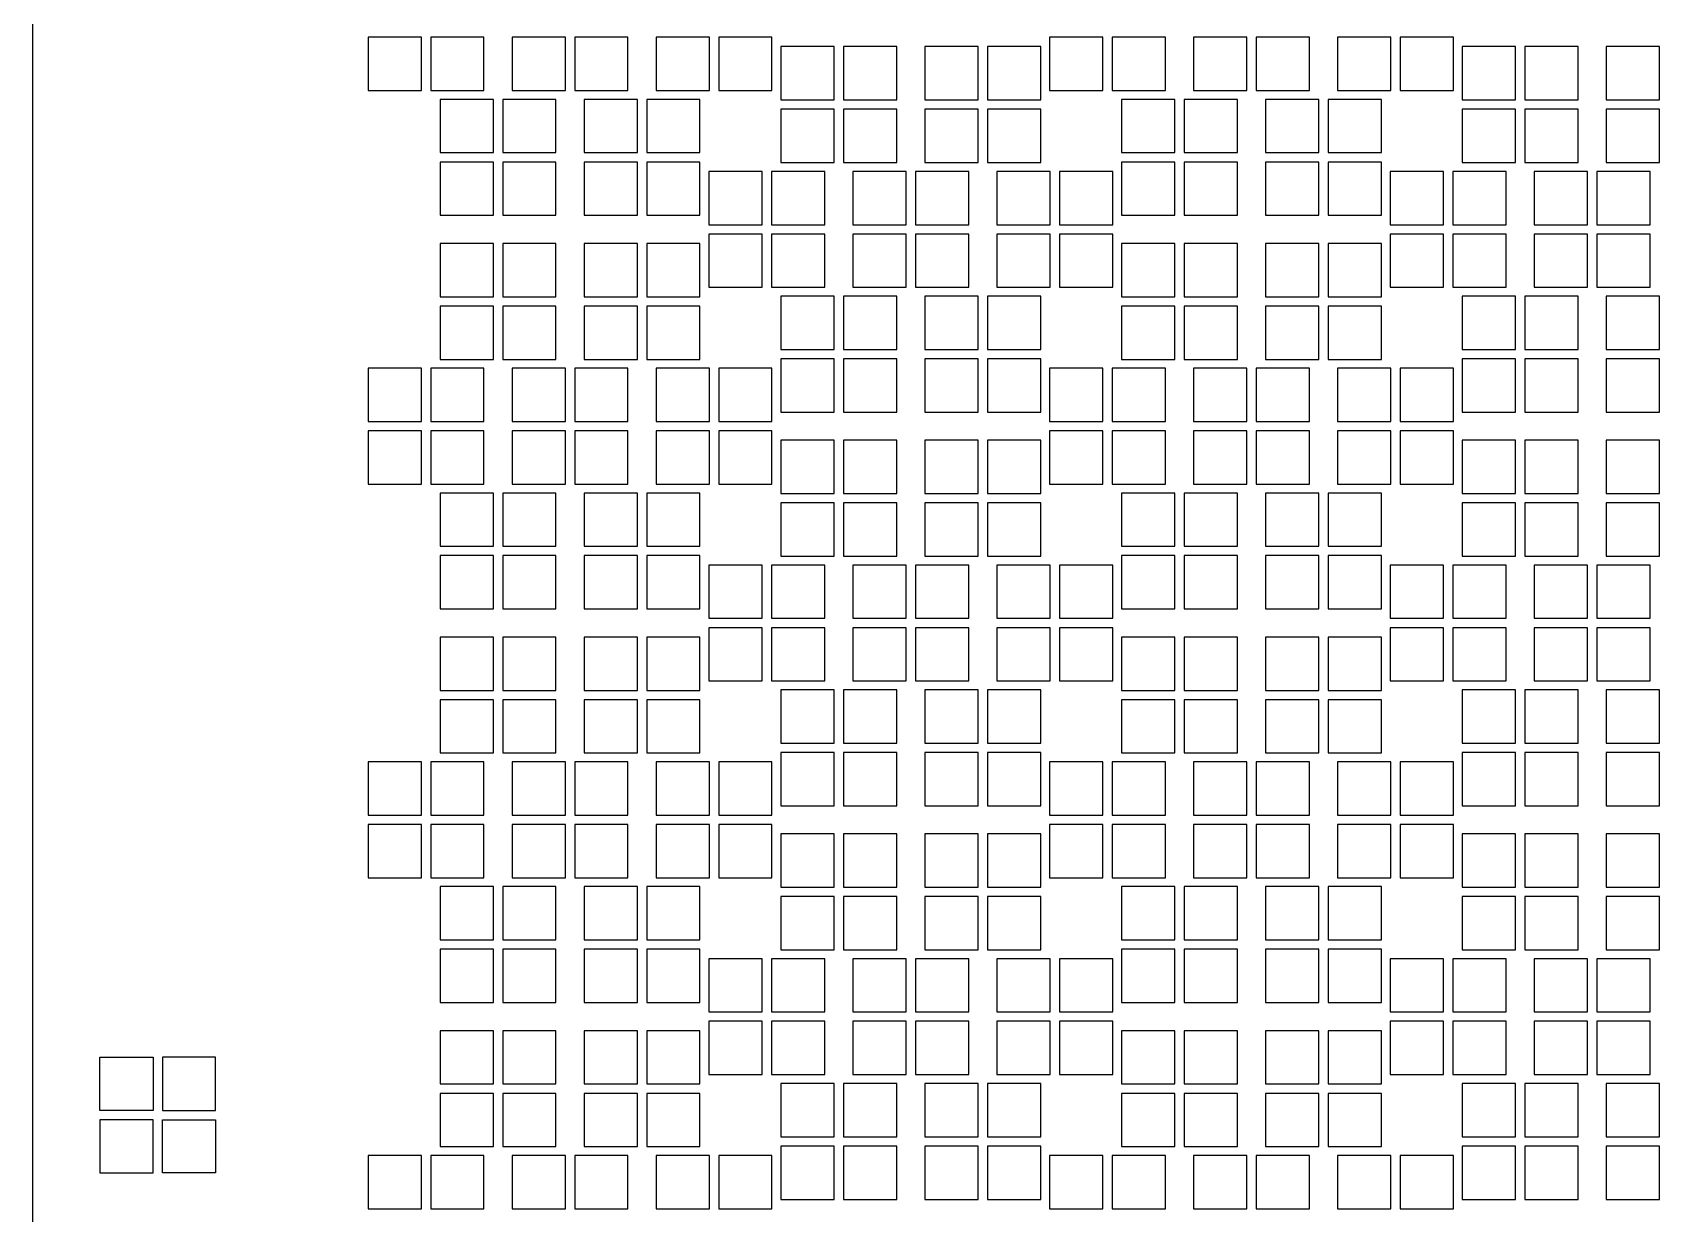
# Model space of a CAD drawing. Header units: millimetres. Extents: x -49 to 54, y -38 to 38.
# Drawn here: x -49.4 to -23.41, y -1.57 to 17.28 of the extents above; entities that cross this region are included whole.
import ezdxf

# ---------------------------------------------------------------- set-up
doc = ezdxf.new("R2010")
doc.units = ezdxf.units.MM

# ---------------------------------------------------------------- blocks, each defined once
blk = doc.blocks.new('AlignmentMark_BackLayer')
for points in [[(-48.325, 0.925), (-47.475, 0.925), (-47.475, 0.075), (-48.325, 0.075), (-48.325, 0.925)], [(-47.325, 0.075), (-46.475, 0.075), (-46.475, 0.925), (-47.325, 0.925), (-47.325, 0.075)], [(-48.325, -0.925), (-47.475, -0.925), (-47.475, -0.075), (-48.325, -0.075), (-48.325, -0.925)], [(-47.325, -0.075), (-46.475, -0.075), (-46.475, -0.925), (-47.325, -0.925), (-47.325, -0.075)]]:
    blk.add_lwpolyline(points, close=True)

msp = doc.modelspace()

# ---------------------------------------------------------------- linework, layer by layer
msp.add_lwpolyline([(-49.4, 36.45), (-49.4, -36.45)])
for points in [[(-44.0389, 16.3552), (-43.1889, 16.3552), (-43.1889, 17.2052), (-44.0389, 17.2052), (-44.0389, 16.3552)], [(-43.0389, 16.3552), (-42.1889, 16.3552), (-42.1889, 17.2052), (-43.0389, 17.2052), (-43.0389, 16.3552)], [(-41.7389, 16.3552), (-40.8889, 16.3552), (-40.8889, 17.2052), (-41.7389, 17.2052), (-41.7389, 16.3552)], [(-40.7389, 16.3552), (-39.8889, 16.3552), (-39.8889, 17.2052), (-40.7389, 17.2052), (-40.7389, 16.3552)], [(-39.4389, 16.3552), (-38.5889, 16.3552), (-38.5889, 17.2052), (-39.4389, 17.2052), (-39.4389, 16.3552)], [(-38.4389, 16.3552), (-37.5889, 16.3552), (-37.5889, 17.2052), (-38.4389, 17.2052), (-38.4389, 16.3552)], [(-33.1552, 16.3552), (-32.3052, 16.3552), (-32.3052, 17.2052), (-33.1552, 17.2052), (-33.1552, 16.3552)], [(-32.1552, 16.3552), (-31.3052, 16.3552), (-31.3052, 17.2052), (-32.1552, 17.2052), (-32.1552, 16.3552)], [(-30.8552, 16.3552), (-30.0052, 16.3552), (-30.0052, 17.2052), (-30.8552, 17.2052), (-30.8552, 16.3552)], [(-29.8552, 16.3552), (-29.0052, 16.3552), (-29.0052, 17.2052), (-29.8552, 17.2052), (-29.8552, 16.3552)], [(-28.5552, 16.3552), (-27.7052, 16.3552), (-27.7052, 17.2052), (-28.5552, 17.2052), (-28.5552, 16.3552)], [(-27.5552, 16.3552), (-26.7052, 16.3552), (-26.7052, 17.2052), (-27.5552, 17.2052), (-27.5552, 16.3552)], [(-37.4471, 16.2052), (-36.5971, 16.2052), (-36.5971, 17.0552), (-37.4471, 17.0552), (-37.4471, 16.2052)], [(-36.4471, 16.2052), (-35.5971, 16.2052), (-35.5971, 17.0552), (-36.4471, 17.0552), (-36.4471, 16.2052)], [(-35.1471, 16.2052), (-34.2971, 16.2052), (-34.2971, 17.0552), (-35.1471, 17.0552), (-35.1471, 16.2052)], [(-34.1471, 16.2052), (-33.2971, 16.2052), (-33.2971, 17.0552), (-34.1471, 17.0552), (-34.1471, 16.2052)], [(-26.5634, 16.2052), (-25.7134, 16.2052), (-25.7134, 17.0552), (-26.5634, 17.0552), (-26.5634, 16.2052)], [(-25.5634, 16.2052), (-24.7134, 16.2052), (-24.7134, 17.0552), (-25.5634, 17.0552), (-25.5634, 16.2052)], [(-24.2634, 16.2052), (-23.4134, 16.2052), (-23.4134, 17.0552), (-24.2634, 17.0552), (-24.2634, 16.2052)], [(-42.8889, 15.3634), (-42.0389, 15.3634), (-42.0389, 16.2134), (-42.8889, 16.2134), (-42.8889, 15.3634)], [(-41.8889, 15.3634), (-41.0389, 15.3634), (-41.0389, 16.2134), (-41.8889, 16.2134), (-41.8889, 15.3634)], [(-40.5889, 15.3634), (-39.7389, 15.3634), (-39.7389, 16.2134), (-40.5889, 16.2134), (-40.5889, 15.3634)], [(-39.5889, 15.3634), (-38.7389, 15.3634), (-38.7389, 16.2134), (-39.5889, 16.2134), (-39.5889, 15.3634)], [(-32.0052, 15.3634), (-31.1552, 15.3634), (-31.1552, 16.2134), (-32.0052, 16.2134), (-32.0052, 15.3634)], [(-31.0052, 15.3634), (-30.1552, 15.3634), (-30.1552, 16.2134), (-31.0052, 16.2134), (-31.0052, 15.3634)], [(-29.7052, 15.3634), (-28.8552, 15.3634), (-28.8552, 16.2134), (-29.7052, 16.2134), (-29.7052, 15.3634)], [(-28.7052, 15.3634), (-27.8552, 15.3634), (-27.8552, 16.2134), (-28.7052, 16.2134), (-28.7052, 15.3634)], [(-37.4471, 15.2052), (-36.5971, 15.2052), (-36.5971, 16.0552), (-37.4471, 16.0552), (-37.4471, 15.2052)], [(-36.4471, 15.2052), (-35.5971, 15.2052), (-35.5971, 16.0552), (-36.4471, 16.0552), (-36.4471, 15.2052)], [(-35.1471, 15.2052), (-34.2971, 15.2052), (-34.2971, 16.0552), (-35.1471, 16.0552), (-35.1471, 15.2052)], [(-34.1471, 15.2052), (-33.2971, 15.2052), (-33.2971, 16.0552), (-34.1471, 16.0552), (-34.1471, 15.2052)], [(-26.5634, 15.2052), (-25.7134, 15.2052), (-25.7134, 16.0552), (-26.5634, 16.0552), (-26.5634, 15.2052)], [(-25.5634, 15.2052), (-24.7134, 15.2052), (-24.7134, 16.0552), (-25.5634, 16.0552), (-25.5634, 15.2052)], [(-24.2634, 15.2052), (-23.4134, 15.2052), (-23.4134, 16.0552), (-24.2634, 16.0552), (-24.2634, 15.2052)], [(-42.8889, 14.3634), (-42.0389, 14.3634), (-42.0389, 15.2134), (-42.8889, 15.2134), (-42.8889, 14.3634)], [(-41.8889, 14.3634), (-41.0389, 14.3634), (-41.0389, 15.2134), (-41.8889, 15.2134), (-41.8889, 14.3634)], [(-40.5889, 14.3634), (-39.7389, 14.3634), (-39.7389, 15.2134), (-40.5889, 15.2134), (-40.5889, 14.3634)], [(-39.5889, 14.3634), (-38.7389, 14.3634), (-38.7389, 15.2134), (-39.5889, 15.2134), (-39.5889, 14.3634)], [(-32.0052, 14.3634), (-31.1552, 14.3634), (-31.1552, 15.2134), (-32.0052, 15.2134), (-32.0052, 14.3634)], [(-31.0052, 14.3634), (-30.1552, 14.3634), (-30.1552, 15.2134), (-31.0052, 15.2134), (-31.0052, 14.3634)], [(-29.7052, 14.3634), (-28.8552, 14.3634), (-28.8552, 15.2134), (-29.7052, 15.2134), (-29.7052, 14.3634)], [(-28.7052, 14.3634), (-27.8552, 14.3634), (-27.8552, 15.2134), (-28.7052, 15.2134), (-28.7052, 14.3634)], [(-38.5971, 14.2134), (-37.7471, 14.2134), (-37.7471, 15.0634), (-38.5971, 15.0634), (-38.5971, 14.2134)], [(-37.5971, 14.2134), (-36.7471, 14.2134), (-36.7471, 15.0634), (-37.5971, 15.0634), (-37.5971, 14.2134)], [(-36.2971, 14.2134), (-35.4471, 14.2134), (-35.4471, 15.0634), (-36.2971, 15.0634), (-36.2971, 14.2134)], [(-35.2971, 14.2134), (-34.4471, 14.2134), (-34.4471, 15.0634), (-35.2971, 15.0634), (-35.2971, 14.2134)], [(-33.9971, 14.2134), (-33.1471, 14.2134), (-33.1471, 15.0634), (-33.9971, 15.0634), (-33.9971, 14.2134)], [(-32.9971, 14.2134), (-32.1471, 14.2134), (-32.1471, 15.0634), (-32.9971, 15.0634), (-32.9971, 14.2134)], [(-27.7134, 14.2134), (-26.8634, 14.2134), (-26.8634, 15.0634), (-27.7134, 15.0634), (-27.7134, 14.2134)], [(-26.7134, 14.2134), (-25.8634, 14.2134), (-25.8634, 15.0634), (-26.7134, 15.0634), (-26.7134, 14.2134)], [(-25.4134, 14.2134), (-24.5634, 14.2134), (-24.5634, 15.0634), (-25.4134, 15.0634), (-25.4134, 14.2134)], [(-24.4134, 14.2134), (-23.5634, 14.2134), (-23.5634, 15.0634), (-24.4134, 15.0634), (-24.4134, 14.2134)], [(-38.5971, 13.2134), (-37.7471, 13.2134), (-37.7471, 14.0634), (-38.5971, 14.0634), (-38.5971, 13.2134)], [(-37.5971, 13.2134), (-36.7471, 13.2134), (-36.7471, 14.0634), (-37.5971, 14.0634), (-37.5971, 13.2134)], [(-36.2971, 13.2134), (-35.4471, 13.2134), (-35.4471, 14.0634), (-36.2971, 14.0634), (-36.2971, 13.2134)], [(-35.2971, 13.2134), (-34.4471, 13.2134), (-34.4471, 14.0634), (-35.2971, 14.0634), (-35.2971, 13.2134)], [(-33.9971, 13.2134), (-33.1471, 13.2134), (-33.1471, 14.0634), (-33.9971, 14.0634), (-33.9971, 13.2134)], [(-32.9971, 13.2134), (-32.1471, 13.2134), (-32.1471, 14.0634), (-32.9971, 14.0634), (-32.9971, 13.2134)], [(-27.7134, 13.2134), (-26.8634, 13.2134), (-26.8634, 14.0634), (-27.7134, 14.0634), (-27.7134, 13.2134)], [(-26.7134, 13.2134), (-25.8634, 13.2134), (-25.8634, 14.0634), (-26.7134, 14.0634), (-26.7134, 13.2134)], [(-25.4134, 13.2134), (-24.5634, 13.2134), (-24.5634, 14.0634), (-25.4134, 14.0634), (-25.4134, 13.2134)], [(-24.4134, 13.2134), (-23.5634, 13.2134), (-23.5634, 14.0634), (-24.4134, 14.0634), (-24.4134, 13.2134)], [(-42.8889, 13.0634), (-42.0389, 13.0634), (-42.0389, 13.9134), (-42.8889, 13.9134), (-42.8889, 13.0634)], [(-41.8889, 13.0634), (-41.0389, 13.0634), (-41.0389, 13.9134), (-41.8889, 13.9134), (-41.8889, 13.0634)], [(-40.5889, 13.0634), (-39.7389, 13.0634), (-39.7389, 13.9134), (-40.5889, 13.9134), (-40.5889, 13.0634)], [(-39.5889, 13.0634), (-38.7389, 13.0634), (-38.7389, 13.9134), (-39.5889, 13.9134), (-39.5889, 13.0634)], [(-32.0052, 13.0634), (-31.1552, 13.0634), (-31.1552, 13.9134), (-32.0052, 13.9134), (-32.0052, 13.0634)], [(-31.0052, 13.0634), (-30.1552, 13.0634), (-30.1552, 13.9134), (-31.0052, 13.9134), (-31.0052, 13.0634)], [(-29.7052, 13.0634), (-28.8552, 13.0634), (-28.8552, 13.9134), (-29.7052, 13.9134), (-29.7052, 13.0634)], [(-28.7052, 13.0634), (-27.8552, 13.0634), (-27.8552, 13.9134), (-28.7052, 13.9134), (-28.7052, 13.0634)], [(-37.4471, 12.2215), (-36.5971, 12.2215), (-36.5971, 13.0715), (-37.4471, 13.0715), (-37.4471, 12.2215)], [(-36.4471, 12.2215), (-35.5971, 12.2215), (-35.5971, 13.0715), (-36.4471, 13.0715), (-36.4471, 12.2215)], [(-35.1471, 12.2215), (-34.2971, 12.2215), (-34.2971, 13.0715), (-35.1471, 13.0715), (-35.1471, 12.2215)], [(-34.1471, 12.2215), (-33.2971, 12.2215), (-33.2971, 13.0715), (-34.1471, 13.0715), (-34.1471, 12.2215)], [(-26.5634, 12.2215), (-25.7134, 12.2215), (-25.7134, 13.0715), (-26.5634, 13.0715), (-26.5634, 12.2215)], [(-25.5634, 12.2215), (-24.7134, 12.2215), (-24.7134, 13.0715), (-25.5634, 13.0715), (-25.5634, 12.2215)], [(-24.2634, 12.2215), (-23.4134, 12.2215), (-23.4134, 13.0715), (-24.2634, 13.0715), (-24.2634, 12.2215)], [(-42.8889, 12.0634), (-42.0389, 12.0634), (-42.0389, 12.9134), (-42.8889, 12.9134), (-42.8889, 12.0634)], [(-41.8889, 12.0634), (-41.0389, 12.0634), (-41.0389, 12.9134), (-41.8889, 12.9134), (-41.8889, 12.0634)], [(-40.5889, 12.0634), (-39.7389, 12.0634), (-39.7389, 12.9134), (-40.5889, 12.9134), (-40.5889, 12.0634)], [(-39.5889, 12.0634), (-38.7389, 12.0634), (-38.7389, 12.9134), (-39.5889, 12.9134), (-39.5889, 12.0634)], [(-32.0052, 12.0634), (-31.1552, 12.0634), (-31.1552, 12.9134), (-32.0052, 12.9134), (-32.0052, 12.0634)], [(-31.0052, 12.0634), (-30.1552, 12.0634), (-30.1552, 12.9134), (-31.0052, 12.9134), (-31.0052, 12.0634)], [(-29.7052, 12.0634), (-28.8552, 12.0634), (-28.8552, 12.9134), (-29.7052, 12.9134), (-29.7052, 12.0634)], [(-28.7052, 12.0634), (-27.8552, 12.0634), (-27.8552, 12.9134), (-28.7052, 12.9134), (-28.7052, 12.0634)], [(-37.4471, 11.2215), (-36.5971, 11.2215), (-36.5971, 12.0715), (-37.4471, 12.0715), (-37.4471, 11.2215)], [(-36.4471, 11.2215), (-35.5971, 11.2215), (-35.5971, 12.0715), (-36.4471, 12.0715), (-36.4471, 11.2215)], [(-35.1471, 11.2215), (-34.2971, 11.2215), (-34.2971, 12.0715), (-35.1471, 12.0715), (-35.1471, 11.2215)], [(-34.1471, 11.2215), (-33.2971, 11.2215), (-33.2971, 12.0715), (-34.1471, 12.0715), (-34.1471, 11.2215)], [(-26.5634, 11.2215), (-25.7134, 11.2215), (-25.7134, 12.0715), (-26.5634, 12.0715), (-26.5634, 11.2215)], [(-25.5634, 11.2215), (-24.7134, 11.2215), (-24.7134, 12.0715), (-25.5634, 12.0715), (-25.5634, 11.2215)], [(-24.2634, 11.2215), (-23.4134, 11.2215), (-23.4134, 12.0715), (-24.2634, 12.0715), (-24.2634, 11.2215)], [(-44.0389, 11.0715), (-43.1889, 11.0715), (-43.1889, 11.9215), (-44.0389, 11.9215), (-44.0389, 11.0715)], [(-43.0389, 11.0715), (-42.1889, 11.0715), (-42.1889, 11.9215), (-43.0389, 11.9215), (-43.0389, 11.0715)], [(-41.7389, 11.0715), (-40.8889, 11.0715), (-40.8889, 11.9215), (-41.7389, 11.9215), (-41.7389, 11.0715)], [(-40.7389, 11.0715), (-39.8889, 11.0715), (-39.8889, 11.9215), (-40.7389, 11.9215), (-40.7389, 11.0715)], [(-39.4389, 11.0715), (-38.5889, 11.0715), (-38.5889, 11.9215), (-39.4389, 11.9215), (-39.4389, 11.0715)], [(-38.4389, 11.0715), (-37.5889, 11.0715), (-37.5889, 11.9215), (-38.4389, 11.9215), (-38.4389, 11.0715)], [(-33.1552, 11.0715), (-32.3052, 11.0715), (-32.3052, 11.9215), (-33.1552, 11.9215), (-33.1552, 11.0715)], [(-32.1552, 11.0715), (-31.3052, 11.0715), (-31.3052, 11.9215), (-32.1552, 11.9215), (-32.1552, 11.0715)], [(-30.8552, 11.0715), (-30.0052, 11.0715), (-30.0052, 11.9215), (-30.8552, 11.9215), (-30.8552, 11.0715)], [(-29.8552, 11.0715), (-29.0052, 11.0715), (-29.0052, 11.9215), (-29.8552, 11.9215), (-29.8552, 11.0715)], [(-28.5552, 11.0715), (-27.7052, 11.0715), (-27.7052, 11.9215), (-28.5552, 11.9215), (-28.5552, 11.0715)], [(-27.5552, 11.0715), (-26.7052, 11.0715), (-26.7052, 11.9215), (-27.5552, 11.9215), (-27.5552, 11.0715)], [(-44.0389, 10.0715), (-43.1889, 10.0715), (-43.1889, 10.9215), (-44.0389, 10.9215), (-44.0389, 10.0715)], [(-43.0389, 10.0715), (-42.1889, 10.0715), (-42.1889, 10.9215), (-43.0389, 10.9215), (-43.0389, 10.0715)], [(-41.7389, 10.0715), (-40.8889, 10.0715), (-40.8889, 10.9215), (-41.7389, 10.9215), (-41.7389, 10.0715)], [(-40.7389, 10.0715), (-39.8889, 10.0715), (-39.8889, 10.9215), (-40.7389, 10.9215), (-40.7389, 10.0715)], [(-39.4389, 10.0715), (-38.5889, 10.0715), (-38.5889, 10.9215), (-39.4389, 10.9215), (-39.4389, 10.0715)], [(-38.4389, 10.0715), (-37.5889, 10.0715), (-37.5889, 10.9215), (-38.4389, 10.9215), (-38.4389, 10.0715)], [(-33.1552, 10.0715), (-32.3052, 10.0715), (-32.3052, 10.9215), (-33.1552, 10.9215), (-33.1552, 10.0715)], [(-32.1552, 10.0715), (-31.3052, 10.0715), (-31.3052, 10.9215), (-32.1552, 10.9215), (-32.1552, 10.0715)], [(-30.8552, 10.0715), (-30.0052, 10.0715), (-30.0052, 10.9215), (-30.8552, 10.9215), (-30.8552, 10.0715)], [(-29.8552, 10.0715), (-29.0052, 10.0715), (-29.0052, 10.9215), (-29.8552, 10.9215), (-29.8552, 10.0715)], [(-28.5552, 10.0715), (-27.7052, 10.0715), (-27.7052, 10.9215), (-28.5552, 10.9215), (-28.5552, 10.0715)], [(-27.5552, 10.0715), (-26.7052, 10.0715), (-26.7052, 10.9215), (-27.5552, 10.9215), (-27.5552, 10.0715)], [(-37.4471, 9.9215), (-36.5971, 9.9215), (-36.5971, 10.7715), (-37.4471, 10.7715), (-37.4471, 9.9215)], [(-36.4471, 9.9215), (-35.5971, 9.9215), (-35.5971, 10.7715), (-36.4471, 10.7715), (-36.4471, 9.9215)], [(-35.1471, 9.9215), (-34.2971, 9.9215), (-34.2971, 10.7715), (-35.1471, 10.7715), (-35.1471, 9.9215)], [(-34.1471, 9.9215), (-33.2971, 9.9215), (-33.2971, 10.7715), (-34.1471, 10.7715), (-34.1471, 9.9215)], [(-26.5634, 9.9215), (-25.7134, 9.9215), (-25.7134, 10.7715), (-26.5634, 10.7715), (-26.5634, 9.9215)], [(-25.5634, 9.9215), (-24.7134, 9.9215), (-24.7134, 10.7715), (-25.5634, 10.7715), (-25.5634, 9.9215)], [(-24.2634, 9.9215), (-23.4134, 9.9215), (-23.4134, 10.7715), (-24.2634, 10.7715), (-24.2634, 9.9215)], [(-42.8889, 9.0796), (-42.0389, 9.0796), (-42.0389, 9.9296), (-42.8889, 9.9296), (-42.8889, 9.0796)], [(-41.8889, 9.0796), (-41.0389, 9.0796), (-41.0389, 9.9296), (-41.8889, 9.9296), (-41.8889, 9.0796)], [(-40.5889, 9.0796), (-39.7389, 9.0796), (-39.7389, 9.9296), (-40.5889, 9.9296), (-40.5889, 9.0796)], [(-39.5889, 9.0796), (-38.7389, 9.0796), (-38.7389, 9.9296), (-39.5889, 9.9296), (-39.5889, 9.0796)], [(-32.0052, 9.0796), (-31.1552, 9.0796), (-31.1552, 9.9296), (-32.0052, 9.9296), (-32.0052, 9.0796)], [(-31.0052, 9.0796), (-30.1552, 9.0796), (-30.1552, 9.9296), (-31.0052, 9.9296), (-31.0052, 9.0796)], [(-29.7052, 9.0796), (-28.8552, 9.0796), (-28.8552, 9.9296), (-29.7052, 9.9296), (-29.7052, 9.0796)], [(-28.7052, 9.0796), (-27.8552, 9.0796), (-27.8552, 9.9296), (-28.7052, 9.9296), (-28.7052, 9.0796)], [(-37.4471, 8.9215), (-36.5971, 8.9215), (-36.5971, 9.7715), (-37.4471, 9.7715), (-37.4471, 8.9215)], [(-36.4471, 8.9215), (-35.5971, 8.9215), (-35.5971, 9.7715), (-36.4471, 9.7715), (-36.4471, 8.9215)], [(-35.1471, 8.9215), (-34.2971, 8.9215), (-34.2971, 9.7715), (-35.1471, 9.7715), (-35.1471, 8.9215)], [(-34.1471, 8.9215), (-33.2971, 8.9215), (-33.2971, 9.7715), (-34.1471, 9.7715), (-34.1471, 8.9215)], [(-26.5634, 8.9215), (-25.7134, 8.9215), (-25.7134, 9.7715), (-26.5634, 9.7715), (-26.5634, 8.9215)], [(-25.5634, 8.9215), (-24.7134, 8.9215), (-24.7134, 9.7715), (-25.5634, 9.7715), (-25.5634, 8.9215)], [(-24.2634, 8.9215), (-23.4134, 8.9215), (-23.4134, 9.7715), (-24.2634, 9.7715), (-24.2634, 8.9215)], [(-42.8889, 8.0796), (-42.0389, 8.0796), (-42.0389, 8.9296), (-42.8889, 8.9296), (-42.8889, 8.0796)], [(-41.8889, 8.0796), (-41.0389, 8.0796), (-41.0389, 8.9296), (-41.8889, 8.9296), (-41.8889, 8.0796)], [(-40.5889, 8.0796), (-39.7389, 8.0796), (-39.7389, 8.9296), (-40.5889, 8.9296), (-40.5889, 8.0796)], [(-39.5889, 8.0796), (-38.7389, 8.0796), (-38.7389, 8.9296), (-39.5889, 8.9296), (-39.5889, 8.0796)], [(-32.0052, 8.0796), (-31.1552, 8.0796), (-31.1552, 8.9296), (-32.0052, 8.9296), (-32.0052, 8.0796)], [(-31.0052, 8.0796), (-30.1552, 8.0796), (-30.1552, 8.9296), (-31.0052, 8.9296), (-31.0052, 8.0796)], [(-29.7052, 8.0796), (-28.8552, 8.0796), (-28.8552, 8.9296), (-29.7052, 8.9296), (-29.7052, 8.0796)], [(-28.7052, 8.0796), (-27.8552, 8.0796), (-27.8552, 8.9296), (-28.7052, 8.9296), (-28.7052, 8.0796)], [(-38.5971, 7.9296), (-37.7471, 7.9296), (-37.7471, 8.7796), (-38.5971, 8.7796), (-38.5971, 7.9296)], [(-37.5971, 7.9296), (-36.7471, 7.9296), (-36.7471, 8.7796), (-37.5971, 8.7796), (-37.5971, 7.9296)], [(-36.2971, 7.9296), (-35.4471, 7.9296), (-35.4471, 8.7796), (-36.2971, 8.7796), (-36.2971, 7.9296)], [(-35.2971, 7.9296), (-34.4471, 7.9296), (-34.4471, 8.7796), (-35.2971, 8.7796), (-35.2971, 7.9296)], [(-33.9971, 7.9296), (-33.1471, 7.9296), (-33.1471, 8.7796), (-33.9971, 8.7796), (-33.9971, 7.9296)], [(-32.9971, 7.9296), (-32.1471, 7.9296), (-32.1471, 8.7796), (-32.9971, 8.7796), (-32.9971, 7.9296)], [(-27.7134, 7.9296), (-26.8634, 7.9296), (-26.8634, 8.7796), (-27.7134, 8.7796), (-27.7134, 7.9296)], [(-26.7134, 7.9296), (-25.8634, 7.9296), (-25.8634, 8.7796), (-26.7134, 8.7796), (-26.7134, 7.9296)], [(-25.4134, 7.9296), (-24.5634, 7.9296), (-24.5634, 8.7796), (-25.4134, 8.7796), (-25.4134, 7.9296)], [(-24.4134, 7.9296), (-23.5634, 7.9296), (-23.5634, 8.7796), (-24.4134, 8.7796), (-24.4134, 7.9296)], [(-42.8889, 6.7796), (-42.0389, 6.7796), (-42.0389, 7.6296), (-42.8889, 7.6296), (-42.8889, 6.7796)], [(-41.8889, 6.7796), (-41.0389, 6.7796), (-41.0389, 7.6296), (-41.8889, 7.6296), (-41.8889, 6.7796)], [(-40.5889, 6.7796), (-39.7389, 6.7796), (-39.7389, 7.6296), (-40.5889, 7.6296), (-40.5889, 6.7796)], [(-39.5889, 6.7796), (-38.7389, 6.7796), (-38.7389, 7.6296), (-39.5889, 7.6296), (-39.5889, 6.7796)], [(-38.5971, 6.9296), (-37.7471, 6.9296), (-37.7471, 7.7796), (-38.5971, 7.7796), (-38.5971, 6.9296)], [(-37.5971, 6.9296), (-36.7471, 6.9296), (-36.7471, 7.7796), (-37.5971, 7.7796), (-37.5971, 6.9296)], [(-36.2971, 6.9296), (-35.4471, 6.9296), (-35.4471, 7.7796), (-36.2971, 7.7796), (-36.2971, 6.9296)], [(-35.2971, 6.9296), (-34.4471, 6.9296), (-34.4471, 7.7796), (-35.2971, 7.7796), (-35.2971, 6.9296)], [(-33.9971, 6.9296), (-33.1471, 6.9296), (-33.1471, 7.7796), (-33.9971, 7.7796), (-33.9971, 6.9296)], [(-32.9971, 6.9296), (-32.1471, 6.9296), (-32.1471, 7.7796), (-32.9971, 7.7796), (-32.9971, 6.9296)], [(-32.0052, 6.7796), (-31.1552, 6.7796), (-31.1552, 7.6296), (-32.0052, 7.6296), (-32.0052, 6.7796)], [(-31.0052, 6.7796), (-30.1552, 6.7796), (-30.1552, 7.6296), (-31.0052, 7.6296), (-31.0052, 6.7796)], [(-29.7052, 6.7796), (-28.8552, 6.7796), (-28.8552, 7.6296), (-29.7052, 7.6296), (-29.7052, 6.7796)], [(-28.7052, 6.7796), (-27.8552, 6.7796), (-27.8552, 7.6296), (-28.7052, 7.6296), (-28.7052, 6.7796)], [(-27.7134, 6.9296), (-26.8634, 6.9296), (-26.8634, 7.7796), (-27.7134, 7.7796), (-27.7134, 6.9296)], [(-26.7134, 6.9296), (-25.8634, 6.9296), (-25.8634, 7.7796), (-26.7134, 7.7796), (-26.7134, 6.9296)], [(-25.4134, 6.9296), (-24.5634, 6.9296), (-24.5634, 7.7796), (-25.4134, 7.7796), (-25.4134, 6.9296)], [(-24.4134, 6.9296), (-23.5634, 6.9296), (-23.5634, 7.7796), (-24.4134, 7.7796), (-24.4134, 6.9296)], [(-37.4471, 5.9378), (-36.5971, 5.9378), (-36.5971, 6.7878), (-37.4471, 6.7878), (-37.4471, 5.9378)], [(-36.4471, 5.9378), (-35.5971, 5.9378), (-35.5971, 6.7878), (-36.4471, 6.7878), (-36.4471, 5.9378)], [(-35.1471, 5.9378), (-34.2971, 5.9378), (-34.2971, 6.7878), (-35.1471, 6.7878), (-35.1471, 5.9378)], [(-34.1471, 5.9378), (-33.2971, 5.9378), (-33.2971, 6.7878), (-34.1471, 6.7878), (-34.1471, 5.9378)], [(-26.5634, 5.9378), (-25.7134, 5.9378), (-25.7134, 6.7878), (-26.5634, 6.7878), (-26.5634, 5.9378)], [(-25.5634, 5.9378), (-24.7134, 5.9378), (-24.7134, 6.7878), (-25.5634, 6.7878), (-25.5634, 5.9378)], [(-24.2634, 5.9378), (-23.4134, 5.9378), (-23.4134, 6.7878), (-24.2634, 6.7878), (-24.2634, 5.9378)], [(-42.8889, 5.7796), (-42.0389, 5.7796), (-42.0389, 6.6296), (-42.8889, 6.6296), (-42.8889, 5.7796)], [(-41.8889, 5.7796), (-41.0389, 5.7796), (-41.0389, 6.6296), (-41.8889, 6.6296), (-41.8889, 5.7796)], [(-40.5889, 5.7796), (-39.7389, 5.7796), (-39.7389, 6.6296), (-40.5889, 6.6296), (-40.5889, 5.7796)], [(-39.5889, 5.7796), (-38.7389, 5.7796), (-38.7389, 6.6296), (-39.5889, 6.6296), (-39.5889, 5.7796)], [(-32.0052, 5.7796), (-31.1552, 5.7796), (-31.1552, 6.6296), (-32.0052, 6.6296), (-32.0052, 5.7796)], [(-31.0052, 5.7796), (-30.1552, 5.7796), (-30.1552, 6.6296), (-31.0052, 6.6296), (-31.0052, 5.7796)], [(-29.7052, 5.7796), (-28.8552, 5.7796), (-28.8552, 6.6296), (-29.7052, 6.6296), (-29.7052, 5.7796)], [(-28.7052, 5.7796), (-27.8552, 5.7796), (-27.8552, 6.6296), (-28.7052, 6.6296), (-28.7052, 5.7796)], [(-37.4471, 4.9378), (-36.5971, 4.9378), (-36.5971, 5.7878), (-37.4471, 5.7878), (-37.4471, 4.9378)], [(-36.4471, 4.9378), (-35.5971, 4.9378), (-35.5971, 5.7878), (-36.4471, 5.7878), (-36.4471, 4.9378)], [(-35.1471, 4.9378), (-34.2971, 4.9378), (-34.2971, 5.7878), (-35.1471, 5.7878), (-35.1471, 4.9378)], [(-34.1471, 4.9378), (-33.2971, 4.9378), (-33.2971, 5.7878), (-34.1471, 5.7878), (-34.1471, 4.9378)], [(-26.5634, 4.9378), (-25.7134, 4.9378), (-25.7134, 5.7878), (-26.5634, 5.7878), (-26.5634, 4.9378)], [(-25.5634, 4.9378), (-24.7134, 4.9378), (-24.7134, 5.7878), (-25.5634, 5.7878), (-25.5634, 4.9378)], [(-24.2634, 4.9378), (-23.4134, 4.9378), (-23.4134, 5.7878), (-24.2634, 5.7878), (-24.2634, 4.9378)], [(-44.0389, 4.7878), (-43.1889, 4.7878), (-43.1889, 5.6378), (-44.0389, 5.6378), (-44.0389, 4.7878)], [(-43.0389, 4.7878), (-42.1889, 4.7878), (-42.1889, 5.6378), (-43.0389, 5.6378), (-43.0389, 4.7878)], [(-41.7389, 4.7878), (-40.8889, 4.7878), (-40.8889, 5.6378), (-41.7389, 5.6378), (-41.7389, 4.7878)], [(-40.7389, 4.7878), (-39.8889, 4.7878), (-39.8889, 5.6378), (-40.7389, 5.6378), (-40.7389, 4.7878)], [(-39.4389, 4.7878), (-38.5889, 4.7878), (-38.5889, 5.6378), (-39.4389, 5.6378), (-39.4389, 4.7878)], [(-38.4389, 4.7878), (-37.5889, 4.7878), (-37.5889, 5.6378), (-38.4389, 5.6378), (-38.4389, 4.7878)], [(-33.1552, 4.7878), (-32.3052, 4.7878), (-32.3052, 5.6378), (-33.1552, 5.6378), (-33.1552, 4.7878)], [(-32.1552, 4.7878), (-31.3052, 4.7878), (-31.3052, 5.6378), (-32.1552, 5.6378), (-32.1552, 4.7878)], [(-30.8552, 4.7878), (-30.0052, 4.7878), (-30.0052, 5.6378), (-30.8552, 5.6378), (-30.8552, 4.7878)], [(-29.8552, 4.7878), (-29.0052, 4.7878), (-29.0052, 5.6378), (-29.8552, 5.6378), (-29.8552, 4.7878)], [(-28.5552, 4.7878), (-27.7052, 4.7878), (-27.7052, 5.6378), (-28.5552, 5.6378), (-28.5552, 4.7878)], [(-27.5552, 4.7878), (-26.7052, 4.7878), (-26.7052, 5.6378), (-27.5552, 5.6378), (-27.5552, 4.7878)], [(-44.0389, 3.7878), (-43.1889, 3.7878), (-43.1889, 4.6378), (-44.0389, 4.6378), (-44.0389, 3.7878)], [(-43.0389, 3.7878), (-42.1889, 3.7878), (-42.1889, 4.6378), (-43.0389, 4.6378), (-43.0389, 3.7878)], [(-41.7389, 3.7878), (-40.8889, 3.7878), (-40.8889, 4.6378), (-41.7389, 4.6378), (-41.7389, 3.7878)], [(-40.7389, 3.7878), (-39.8889, 3.7878), (-39.8889, 4.6378), (-40.7389, 4.6378), (-40.7389, 3.7878)], [(-39.4389, 3.7878), (-38.5889, 3.7878), (-38.5889, 4.6378), (-39.4389, 4.6378), (-39.4389, 3.7878)], [(-38.4389, 3.7878), (-37.5889, 3.7878), (-37.5889, 4.6378), (-38.4389, 4.6378), (-38.4389, 3.7878)], [(-37.4471, 3.6378), (-36.5971, 3.6378), (-36.5971, 4.4878), (-37.4471, 4.4878), (-37.4471, 3.6378)], [(-36.4471, 3.6378), (-35.5971, 3.6378), (-35.5971, 4.4878), (-36.4471, 4.4878), (-36.4471, 3.6378)], [(-35.1471, 3.6378), (-34.2971, 3.6378), (-34.2971, 4.4878), (-35.1471, 4.4878), (-35.1471, 3.6378)], [(-34.1471, 3.6378), (-33.2971, 3.6378), (-33.2971, 4.4878), (-34.1471, 4.4878), (-34.1471, 3.6378)], [(-33.1552, 3.7878), (-32.3052, 3.7878), (-32.3052, 4.6378), (-33.1552, 4.6378), (-33.1552, 3.7878)], [(-32.1552, 3.7878), (-31.3052, 3.7878), (-31.3052, 4.6378), (-32.1552, 4.6378), (-32.1552, 3.7878)], [(-30.8552, 3.7878), (-30.0052, 3.7878), (-30.0052, 4.6378), (-30.8552, 4.6378), (-30.8552, 3.7878)], [(-29.8552, 3.7878), (-29.0052, 3.7878), (-29.0052, 4.6378), (-29.8552, 4.6378), (-29.8552, 3.7878)], [(-28.5552, 3.7878), (-27.7052, 3.7878), (-27.7052, 4.6378), (-28.5552, 4.6378), (-28.5552, 3.7878)], [(-27.5552, 3.7878), (-26.7052, 3.7878), (-26.7052, 4.6378), (-27.5552, 4.6378), (-27.5552, 3.7878)], [(-26.5634, 3.6378), (-25.7134, 3.6378), (-25.7134, 4.4878), (-26.5634, 4.4878), (-26.5634, 3.6378)], [(-25.5634, 3.6378), (-24.7134, 3.6378), (-24.7134, 4.4878), (-25.5634, 4.4878), (-25.5634, 3.6378)], [(-24.2634, 3.6378), (-23.4134, 3.6378), (-23.4134, 4.4878), (-24.2634, 4.4878), (-24.2634, 3.6378)], [(-42.8889, 2.7959), (-42.0389, 2.7959), (-42.0389, 3.6459), (-42.8889, 3.6459), (-42.8889, 2.7959)], [(-41.8889, 2.7959), (-41.0389, 2.7959), (-41.0389, 3.6459), (-41.8889, 3.6459), (-41.8889, 2.7959)], [(-40.5889, 2.7959), (-39.7389, 2.7959), (-39.7389, 3.6459), (-40.5889, 3.6459), (-40.5889, 2.7959)], [(-39.5889, 2.7959), (-38.7389, 2.7959), (-38.7389, 3.6459), (-39.5889, 3.6459), (-39.5889, 2.7959)], [(-32.0052, 2.7959), (-31.1552, 2.7959), (-31.1552, 3.6459), (-32.0052, 3.6459), (-32.0052, 2.7959)], [(-31.0052, 2.7959), (-30.1552, 2.7959), (-30.1552, 3.6459), (-31.0052, 3.6459), (-31.0052, 2.7959)], [(-29.7052, 2.7959), (-28.8552, 2.7959), (-28.8552, 3.6459), (-29.7052, 3.6459), (-29.7052, 2.7959)], [(-28.7052, 2.7959), (-27.8552, 2.7959), (-27.8552, 3.6459), (-28.7052, 3.6459), (-28.7052, 2.7959)], [(-37.4471, 2.6378), (-36.5971, 2.6378), (-36.5971, 3.4878), (-37.4471, 3.4878), (-37.4471, 2.6378)], [(-36.4471, 2.6378), (-35.5971, 2.6378), (-35.5971, 3.4878), (-36.4471, 3.4878), (-36.4471, 2.6378)], [(-35.1471, 2.6378), (-34.2971, 2.6378), (-34.2971, 3.4878), (-35.1471, 3.4878), (-35.1471, 2.6378)], [(-34.1471, 2.6378), (-33.2971, 2.6378), (-33.2971, 3.4878), (-34.1471, 3.4878), (-34.1471, 2.6378)], [(-26.5634, 2.6378), (-25.7134, 2.6378), (-25.7134, 3.4878), (-26.5634, 3.4878), (-26.5634, 2.6378)], [(-25.5634, 2.6378), (-24.7134, 2.6378), (-24.7134, 3.4878), (-25.5634, 3.4878), (-25.5634, 2.6378)], [(-24.2634, 2.6378), (-23.4134, 2.6378), (-23.4134, 3.4878), (-24.2634, 3.4878), (-24.2634, 2.6378)], [(-42.8889, 1.7959), (-42.0389, 1.7959), (-42.0389, 2.6459), (-42.8889, 2.6459), (-42.8889, 1.7959)], [(-41.8889, 1.7959), (-41.0389, 1.7959), (-41.0389, 2.6459), (-41.8889, 2.6459), (-41.8889, 1.7959)], [(-40.5889, 1.7959), (-39.7389, 1.7959), (-39.7389, 2.6459), (-40.5889, 2.6459), (-40.5889, 1.7959)], [(-39.5889, 1.7959), (-38.7389, 1.7959), (-38.7389, 2.6459), (-39.5889, 2.6459), (-39.5889, 1.7959)], [(-32.0052, 1.7959), (-31.1552, 1.7959), (-31.1552, 2.6459), (-32.0052, 2.6459), (-32.0052, 1.7959)], [(-31.0052, 1.7959), (-30.1552, 1.7959), (-30.1552, 2.6459), (-31.0052, 2.6459), (-31.0052, 1.7959)], [(-29.7052, 1.7959), (-28.8552, 1.7959), (-28.8552, 2.6459), (-29.7052, 2.6459), (-29.7052, 1.7959)], [(-28.7052, 1.7959), (-27.8552, 1.7959), (-27.8552, 2.6459), (-28.7052, 2.6459), (-28.7052, 1.7959)], [(-38.5971, 1.6459), (-37.7471, 1.6459), (-37.7471, 2.4959), (-38.5971, 2.4959), (-38.5971, 1.6459)], [(-37.5971, 1.6459), (-36.7471, 1.6459), (-36.7471, 2.4959), (-37.5971, 2.4959), (-37.5971, 1.6459)], [(-36.2971, 1.6459), (-35.4471, 1.6459), (-35.4471, 2.4959), (-36.2971, 2.4959), (-36.2971, 1.6459)], [(-35.2971, 1.6459), (-34.4471, 1.6459), (-34.4471, 2.4959), (-35.2971, 2.4959), (-35.2971, 1.6459)], [(-33.9971, 1.6459), (-33.1471, 1.6459), (-33.1471, 2.4959), (-33.9971, 2.4959), (-33.9971, 1.6459)], [(-32.9971, 1.6459), (-32.1471, 1.6459), (-32.1471, 2.4959), (-32.9971, 2.4959), (-32.9971, 1.6459)], [(-27.7134, 1.6459), (-26.8634, 1.6459), (-26.8634, 2.4959), (-27.7134, 2.4959), (-27.7134, 1.6459)], [(-26.7134, 1.6459), (-25.8634, 1.6459), (-25.8634, 2.4959), (-26.7134, 2.4959), (-26.7134, 1.6459)], [(-25.4134, 1.6459), (-24.5634, 1.6459), (-24.5634, 2.4959), (-25.4134, 2.4959), (-25.4134, 1.6459)], [(-24.4134, 1.6459), (-23.5634, 1.6459), (-23.5634, 2.4959), (-24.4134, 2.4959), (-24.4134, 1.6459)], [(-42.8889, 0.4959), (-42.0389, 0.4959), (-42.0389, 1.3459), (-42.8889, 1.3459), (-42.8889, 0.4959)], [(-41.8889, 0.4959), (-41.0389, 0.4959), (-41.0389, 1.3459), (-41.8889, 1.3459), (-41.8889, 0.4959)], [(-40.5889, 0.4959), (-39.7389, 0.4959), (-39.7389, 1.3459), (-40.5889, 1.3459), (-40.5889, 0.4959)], [(-39.5889, 0.4959), (-38.7389, 0.4959), (-38.7389, 1.3459), (-39.5889, 1.3459), (-39.5889, 0.4959)], [(-38.5971, 0.6459), (-37.7471, 0.6459), (-37.7471, 1.4959), (-38.5971, 1.4959), (-38.5971, 0.6459)], [(-37.5971, 0.6459), (-36.7471, 0.6459), (-36.7471, 1.4959), (-37.5971, 1.4959), (-37.5971, 0.6459)], [(-36.2971, 0.6459), (-35.4471, 0.6459), (-35.4471, 1.4959), (-36.2971, 1.4959), (-36.2971, 0.6459)], [(-35.2971, 0.6459), (-34.4471, 0.6459), (-34.4471, 1.4959), (-35.2971, 1.4959), (-35.2971, 0.6459)], [(-33.9971, 0.6459), (-33.1471, 0.6459), (-33.1471, 1.4959), (-33.9971, 1.4959), (-33.9971, 0.6459)], [(-32.9971, 0.6459), (-32.1471, 0.6459), (-32.1471, 1.4959), (-32.9971, 1.4959), (-32.9971, 0.6459)], [(-32.0052, 0.4959), (-31.1552, 0.4959), (-31.1552, 1.3459), (-32.0052, 1.3459), (-32.0052, 0.4959)], [(-31.0052, 0.4959), (-30.1552, 0.4959), (-30.1552, 1.3459), (-31.0052, 1.3459), (-31.0052, 0.4959)], [(-29.7052, 0.4959), (-28.8552, 0.4959), (-28.8552, 1.3459), (-29.7052, 1.3459), (-29.7052, 0.4959)], [(-28.7052, 0.4959), (-27.8552, 0.4959), (-27.8552, 1.3459), (-28.7052, 1.3459), (-28.7052, 0.4959)], [(-27.7134, 0.6459), (-26.8634, 0.6459), (-26.8634, 1.4959), (-27.7134, 1.4959), (-27.7134, 0.6459)], [(-26.7134, 0.6459), (-25.8634, 0.6459), (-25.8634, 1.4959), (-26.7134, 1.4959), (-26.7134, 0.6459)], [(-25.4134, 0.6459), (-24.5634, 0.6459), (-24.5634, 1.4959), (-25.4134, 1.4959), (-25.4134, 0.6459)], [(-24.4134, 0.6459), (-23.5634, 0.6459), (-23.5634, 1.4959), (-24.4134, 1.4959), (-24.4134, 0.6459)], [(-42.8889, -0.5041), (-42.0389, -0.5041), (-42.0389, 0.3459), (-42.8889, 0.3459), (-42.8889, -0.5041)], [(-41.8889, -0.5041), (-41.0389, -0.5041), (-41.0389, 0.3459), (-41.8889, 0.3459), (-41.8889, -0.5041)], [(-40.5889, -0.5041), (-39.7389, -0.5041), (-39.7389, 0.3459), (-40.5889, 0.3459), (-40.5889, -0.5041)], [(-39.5889, -0.5041), (-38.7389, -0.5041), (-38.7389, 0.3459), (-39.5889, 0.3459), (-39.5889, -0.5041)], [(-37.4471, -0.3459), (-36.5971, -0.3459), (-36.5971, 0.5041), (-37.4471, 0.5041), (-37.4471, -0.3459)], [(-36.4471, -0.3459), (-35.5971, -0.3459), (-35.5971, 0.5041), (-36.4471, 0.5041), (-36.4471, -0.3459)], [(-35.1471, -0.3459), (-34.2971, -0.3459), (-34.2971, 0.5041), (-35.1471, 0.5041), (-35.1471, -0.3459)], [(-34.1471, -0.3459), (-33.2971, -0.3459), (-33.2971, 0.5041), (-34.1471, 0.5041), (-34.1471, -0.3459)], [(-32.0052, -0.5041), (-31.1552, -0.5041), (-31.1552, 0.3459), (-32.0052, 0.3459), (-32.0052, -0.5041)], [(-31.0052, -0.5041), (-30.1552, -0.5041), (-30.1552, 0.3459), (-31.0052, 0.3459), (-31.0052, -0.5041)], [(-29.7052, -0.5041), (-28.8552, -0.5041), (-28.8552, 0.3459), (-29.7052, 0.3459), (-29.7052, -0.5041)], [(-28.7052, -0.5041), (-27.8552, -0.5041), (-27.8552, 0.3459), (-28.7052, 0.3459), (-28.7052, -0.5041)], [(-26.5634, -0.3459), (-25.7134, -0.3459), (-25.7134, 0.5041), (-26.5634, 0.5041), (-26.5634, -0.3459)], [(-25.5634, -0.3459), (-24.7134, -0.3459), (-24.7134, 0.5041), (-25.5634, 0.5041), (-25.5634, -0.3459)], [(-24.2634, -0.3459), (-23.4134, -0.3459), (-23.4134, 0.5041), (-24.2634, 0.5041), (-24.2634, -0.3459)], [(-37.4471, -1.3459), (-36.5971, -1.3459), (-36.5971, -0.4959), (-37.4471, -0.4959), (-37.4471, -1.3459)], [(-36.4471, -1.3459), (-35.5971, -1.3459), (-35.5971, -0.4959), (-36.4471, -0.4959), (-36.4471, -1.3459)], [(-35.1471, -1.3459), (-34.2971, -1.3459), (-34.2971, -0.4959), (-35.1471, -0.4959), (-35.1471, -1.3459)], [(-34.1471, -1.3459), (-33.2971, -1.3459), (-33.2971, -0.4959), (-34.1471, -0.4959), (-34.1471, -1.3459)], [(-26.5634, -1.3459), (-25.7134, -1.3459), (-25.7134, -0.4959), (-26.5634, -0.4959), (-26.5634, -1.3459)], [(-25.5634, -1.3459), (-24.7134, -1.3459), (-24.7134, -0.4959), (-25.5634, -0.4959), (-25.5634, -1.3459)], [(-24.2634, -1.3459), (-23.4134, -1.3459), (-23.4134, -0.4959), (-24.2634, -0.4959), (-24.2634, -1.3459)], [(-44.0389, -1.4959), (-43.1889, -1.4959), (-43.1889, -0.6459), (-44.0389, -0.6459), (-44.0389, -1.4959)], [(-43.0389, -1.4959), (-42.1889, -1.4959), (-42.1889, -0.6459), (-43.0389, -0.6459), (-43.0389, -1.4959)], [(-41.7389, -1.4959), (-40.8889, -1.4959), (-40.8889, -0.6459), (-41.7389, -0.6459), (-41.7389, -1.4959)], [(-40.7389, -1.4959), (-39.8889, -1.4959), (-39.8889, -0.6459), (-40.7389, -0.6459), (-40.7389, -1.4959)], [(-39.4389, -1.4959), (-38.5889, -1.4959), (-38.5889, -0.6459), (-39.4389, -0.6459), (-39.4389, -1.4959)], [(-38.4389, -1.4959), (-37.5889, -1.4959), (-37.5889, -0.6459), (-38.4389, -0.6459), (-38.4389, -1.4959)], [(-33.1552, -1.4959), (-32.3052, -1.4959), (-32.3052, -0.6459), (-33.1552, -0.6459), (-33.1552, -1.4959)], [(-32.1552, -1.4959), (-31.3052, -1.4959), (-31.3052, -0.6459), (-32.1552, -0.6459), (-32.1552, -1.4959)], [(-30.8552, -1.4959), (-30.0052, -1.4959), (-30.0052, -0.6459), (-30.8552, -0.6459), (-30.8552, -1.4959)], [(-29.8552, -1.4959), (-29.0052, -1.4959), (-29.0052, -0.6459), (-29.8552, -0.6459), (-29.8552, -1.4959)], [(-28.5552, -1.4959), (-27.7052, -1.4959), (-27.7052, -0.6459), (-28.5552, -0.6459), (-28.5552, -1.4959)], [(-27.5552, -1.4959), (-26.7052, -1.4959), (-26.7052, -0.6459), (-27.5552, -0.6459), (-27.5552, -1.4959)]]:
    msp.add_lwpolyline(points, close=True)

# ---------------------------------------------------------------- block references
msp.add_blockref('AlignmentMark_BackLayer', (0, 0))

doc.saveas('drawing.dxf')
